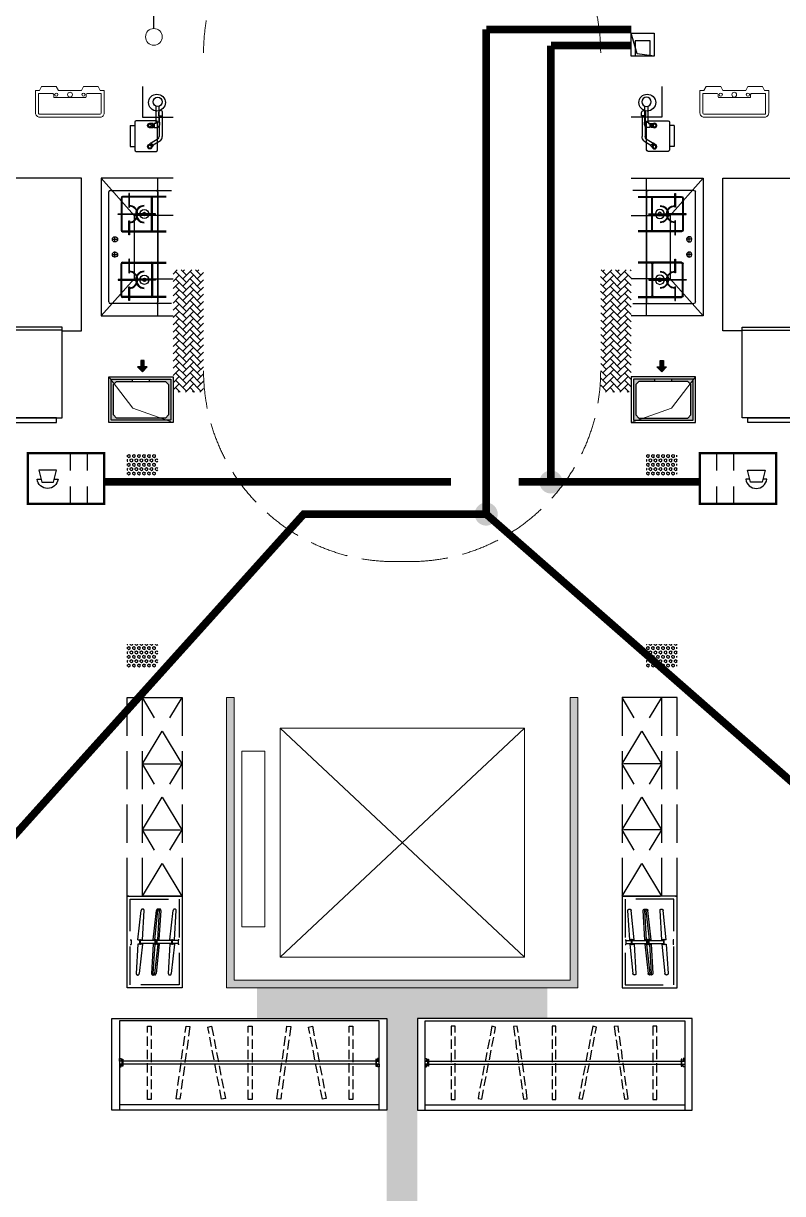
# Model space of a CAD drawing. Extents: x 2803505 to 5851001, y -1372902 to 24339.
# Drawn here: x 3291483 to 3296453, y -944370 to -936709 of the extents above; entities that cross this region are included whole.
import ezdxf
from ezdxf.enums import TextEntityAlignment as Align

# ---------------------------------------------------------------- set-up
doc = ezdxf.new("R2010")
doc.units = 0
doc.header["$LTSCALE"] = 1000
doc.header["$MEASUREMENT"] = 0
for name, pattern in [('3.5方案汇报，与郭总、侯月琴确定户型_t8$0$高层_t8$0$DASH', [0.35, 0.25, -0.1]), ('A户型$0$DASH', [0.35, 0.25, -0.1]), ('DASH', [0.35, 0.25, -0.1])]:
    doc.linetypes.add(name, pattern=pattern)
doc.layers.get('0').update_dxf_attribs({"linetype": 'CONTINUOUS'})
for name, color, linetype in [('!!电气', 1, 'CONTINUOUS'), ('3.5方案汇报，与郭总、侯月琴确定户型_t8$0$高层_t8$0$LS-家具-LB', 8, 'CONTINUOUS'), ('5fur', 175, 'CONTINUOUS'), ('AH-FURNITURE', 1, 'CONTINUOUS'), ('EQUIP-安防', 3, 'CONTINUOUS'), ('IP-bath&kitchen-JOHNSON', 4, 'CONTINUOUS'), ('LS-家具-LB', 8, 'CONTINUOUS'), ('LVTRY', 252, 'CONTINUOUS'), ('VPIPE-中水', 122, 'CONTINUOUS'), ('VPIPE-凝结', 150, 'CONTINUOUS'), ('WIRE-安防', 4, 'CONTINUOUS'), ('WIRE-综合布线', 5, 'DASH'), ('保温', 6, 'CONTINUOUS'), ('建筑-排气道', 252, 'CONTINUOUS')]:
    doc.layers.add(name, color=color, linetype=linetype)
for name, color, linetype, lineweight in [('3.5方案汇报，与郭总、侯月琴确定户型_t8$0$STAIR', 2, 'CONTINUOUS', 18), ('PUB_HATCH', 8, 'CONTINUOUS', 9), ('STAIR', 252, 'CONTINUOUS', 20), ('VPIPE-废水', 31, 'TG_F', 18), ('填充', 251, 'CONTINUOUS', 5), ('平面-空调预留孔', 252, 'CONTINUOUS', 15), ('立面-洞口示意', 252, 'CONTINUOUS', 13)]:
    doc.layers.add(name, color=color, linetype=linetype, lineweight=lineweight)
doc.styles.add('_TEL_DIM', font='SIMPLEX', dxfattribs={"width": 0.8, "height": 3.5, "bigfont": 'HZTXT'})
doc.styles.add('DIM_FONT', font='SIMPLEX', dxfattribs={"width": 0.7, "bigfont": 'GBCBIG'})
doc.styles.add('TG_LINETYPE', font='SIMPLEX', dxfattribs={"width": 0.8, "height": 3, "bigfont": 'HZTXT'})
doc.linetypes.add('TG_F', pattern='A,2,-0.3,["F",TG_LINETYPE,S=0.1,R=0,X=-0.23,Y=-0.15],0', length=2.3)
pattern_1 = [(90, (0, 0), (-16.49778, 1.010197673501861e-15), [9.525, -19.05]), (210, (0, 0), (8.248889999999996, -14.28749658604684), [9.525, -19.05]), (150, (5.83238038093927e-16, 9.525), (-8.248890000000003, -14.28749658604684), [9.525, -19.05])]
pattern_2 = [(45, (0, 0), (0, 47.41575231924514), [100.584, -33.528]), (135, (23.70786, 23.70786), (3.05311331771918e-15, 47.41575231924513), [100.584, -33.528])]

# ---------------------------------------------------------------- blocks, each defined once
blk = doc.blocks.new('rtyg7uyhg')
at = {"layer": 'LVTRY'}
for p, q in [((193590.3031336021, 45458.1133254503), (193590.3030643982, 45069.47696181395)), ((194234.6213208837, 45488.79502889935), (193620.9849572473, 45488.79513816872)), ((193896.3984467548, 45429.87059594441), (193857.5823896687, 45326.26016876537)), ((193925.7802168131, 45440.40881343969), (193940.0533153456, 45432.16822680717)), ((194265.3030643982, 45069.47684161765), (194265.3031336021, 45458.113205254)), ((193682.3485790417, 45406.97694542356), (193887.8216881326, 45406.97690883528)), ((193875.2965560293, 45316.03289288385), (193945.6178257855, 45401.45376218002)), ((194111.8940335871, 45406.97686893496), (194173.2576699507, 45406.97685800815)), ((193620.9848935069, 45130.84059271414), (193620.9849317512, 45345.61331998683)), ((193857.5823896687, 45326.26016876537), (193875.2965560293, 45316.03289288385)), ((194009.6212953876, 45345.61325078298), (194009.6212571432, 45130.84052351015)), ((194050.5303480524, 45130.84051622554), (194050.5303862967, 45345.61324349836)), ((194234.6212953876, 45345.61321071758), (194234.6212571432, 45130.84048344476)), ((193948.2576098526, 45069.47689807355), (193682.3485189436, 45069.47694542356)), ((194173.2576098526, 45069.47685800816), (194111.893973489, 45069.47686893508)), ((193620.9848771165, 45038.79513816872), (194234.621240753, 45038.79502889935))]:
    blk.add_line(p, q, dxfattribs=at)
for centre, radius in [((193866.4394935961, 45437.65873082454), 20.45454545454545), ((193989.1667663234, 45437.6587089707), 20.45454545454545), ((194070.9849481416, 45437.65869440146), 20.45454545454545), ((193815.3030944472, 45238.22692174855), 25.56818181818182), ((194137.4621853563, 45238.2268643822), 25.56818181818182)]:
    blk.add_circle(centre, radius, dxfattribs=at)
for centre, radius, start, end in [((193620.9849517839, 45458.11331998683), 30.68181818181818, 89.99998979807194, 179.9999897972382), ((193915.5529409315, 45422.69466753349), 20.45454545454545, 59.99998980057491, 159.4623117970261), ((193929.8260394641, 45414.45408090108), 20.45454545454545, 320.5376677968172, 59.99998980057491), ((194234.6213154203, 45458.11321071746), 30.68181818181818, 359.9999897972382, 89.99998979807194), ((193682.3485681149, 45345.61330905991), 61.36363636363636, 89.99998979807194, 179.9999897972382), ((193948.2576590239, 45345.6132617099), 61.36363636363636, 359.9999897972382, 89.99998979807194), ((194111.8940226603, 45345.61323257144), 61.36363636363636, 89.99998979807194, 179.9999897972382), ((194173.2576590239, 45345.6132216445), 61.36363636363636, 359.9999897972382, 89.99998979807194), ((193682.3485298705, 45130.84058178721), 61.36363636363636, 179.9999897972382, 269.9999897980719), ((193948.2576207797, 45130.8405344372), 61.36363636363636, 269.9999897980719, 359.9999897972382), ((194111.893984416, 45130.84050529861), 61.36363636363636, 179.9999897972382, 269.9999897980719), ((194173.2576207797, 45130.84049437181), 61.36363636363636, 269.9999897980719, 359.9999897972382), ((193620.9848825799, 45069.47695635049), 30.68181818181818, 179.9999897972382, 269.9999897980719), ((194234.6212462163, 45069.47684708112), 30.68181818181818, 269.9999897980719, 359.9999897972382)]:
    blk.add_arc(centre, radius, start, end, dxfattribs=at)
at = {"layer": 'LVTRY', "style": 'DIM_FONT', "width": 0.8, "flags": 9}
for tag in ['XSIZE', 'YSIZE']:
    blk.add_attdef(tag, (193927.8031388824, 45487.7665121054), '', height=0.5, rotation=89.99998979807198, dxfattribs=at)
blk = doc.blocks.new('A$C60D053AF')
at = {"layer": 'AH-FURNITURE', "color": 8}
for p, q in [((192.50000075961, -70.99998518347275), (327.5735938884318, -70.99998518347275)), ((232.5000007597264, -89.99999966996256), (128.2842720070621, -89.99999966996256)), ((232.5000007597264, -109.9999996698461), (128.2842720075278, -109.9999996699626)), ((192.50000075961, -90.99998518347275), (327.5735938884318, -90.99998518347275)), ((245.0000007597264, -129.4999851834727), (245.0000007597264, -122.4999996698461)), ((265.0000007597264, -129.4999851834727), (265.0000007597264, -122.4999996698461)), ((341.7157295121578, -96.85784955974668), (370.0190303710988, -143.1611504186876)), ((355.8578651358839, -82.71571393602062), (384.1611659948248, -129.0190147949615)), ((255.0000007597264, -280.9999851834727), (255.0000007597264, -250.9999851834727)), ((255.0000007597264, -280.9999851834727), (393.0000007597264, -280.9999851834727)), ((393.0000007597264, -280.9999851834727), (393.0000007597264, -250.9999851834727))]:
    blk.add_line(p, q, dxfattribs=at)
for points in [[(170.00000075961, -67.99998518347275, 1), (170.00000075961, -93.99998518358916), (192.50000075961, -93.99998518347275), (192.50000075961, -67.99998518347275)], [(234.0000007597264, -250.9999851834727), (414.0000007597264, -250.9999851834727, 0.4142135623730951), (424.0000007597264, -240.9999851834727), (424.0000007597264, -110.9999851834727, 0.4142135623730951), (414.0000007597264, -100.9999851834727), (234.0000007597264, -100.9999851834727, 0.4142135623730951), (224.0000007597264, -110.9999851834727), (224.0000007597264, -240.9999851834727, 0.4142135623730951)], [(268.0000007597264, -122.4999996698461), (268.0000007597264, -106.9999996698461, 0.4142135623724265), (248.0000007597264, -86.99999966984615), (232.5000007597264, -86.99999966984615), (232.50000075961, -112.9999996698461), (242.0000007597264, -112.9999996698461), (242.0000007597264, -122.4999996698461)], [(242.0000007597264, -151.9999851834727, 1), (268.0000007597264, -151.9999851834727), (268.0000007597264, -129.4999851834727), (242.0000007597264, -129.4999851834727)], [(383.8076126043452, -161.1923733388539, 1), (402.192388915224, -142.8075970279751), (386.2824863384012, -126.8976944513852), (367.8977100276388, -145.282470762264)]]:
    blk.add_lwpolyline(points, format="xyb", close=True, dxfattribs=at)
for centre, radius in [((100.0000007598428, -99.99999967066105), 30), ((255.0000007597264, -151.9999851834727), 15), ((255.0000007597264, -151.9999851834727), 10), ((393.0000007597264, -151.9999851834727), 15), ((393.0000007597264, -151.9999851834727), 10)]:
    blk.add_circle(centre, radius, dxfattribs=at)
for radius in [40, 20]:
    blk.add_arc((327.5735938884318, -110.9999851834727), radius, 45, 90, dxfattribs=at)
blk = doc.blocks.new('A-Kitchen-7')
at = {"layer": 'LVTRY'}
for p, q in [((-518.6581278588565, 779.725278688129), (-7.244008776673581, 834.3051076843403)), ((-515, 756.005706589378), (-518.6581278588565, 779.725278688129)), ((-3.585880917788018, 810.5855355854728), (-515, 756.005706589378)), ((-29.12075551543967, 766.9560861630598), (-112.0975807690556, 756.005706589378)), ((-29.12075551546877, 766.9560861630598), (-35.20590834700852, 806.4126680237241)), ((-7.244008776673581, 834.3051076843403), (-3.585880917788018, 810.5855355854728)), ((515, 780), (-5.820766091346741e-11, 780)), ((0, 756.005706589378), (-5.820766091346741e-11, 780)), ((515, 756.005706589378), (515, 780)), ((515, 756.005706589378), (-515, 756.005706589378)), ((-515, 756.005706589378), (-515, 40)), ((-485.6368437646597, 760.5342107040924), (-484.9384396369278, 756.005706589378)), ((515, 40), (515, 756.005706589378)), ((-515, 40), (515, 40))]:
    blk.add_line(p, q, dxfattribs=at)
blk.add_lwpolyline([(-468.9430810984049, 40), (-468.9430810984049, 0), (468.9430810984049, 0), (468.9430810984632, 40)], close=True, dxfattribs=at)
blk = doc.blocks.new('FRSDFDGDGDRGDR')
at = {"layer": '平面-空调预留孔', "color": 252}
for p, q in [((699612.3179923807, 775043.9561356568), (699612.3179923807, 775441.1561356868)), ((699618.9179923869, 775447.756135683), (699746.3179923192, 775447.756135683)), ((699746.3179923192, 775447.756135683), (699746.3179923192, 775355.3561357355)), ((699719.9179922946, 775342.156135743), (699719.9179922946, 775142.9561356006)), ((699726.5179923008, 775348.7561357393), (699739.7179923131, 775348.7561357393)), ((699726.5179923008, 775136.3561356043), (699739.7179923131, 775136.3561356043)), ((699746.3179923192, 775129.7561356081), (699746.3179923192, 775037.3561356605)), ((699746.3179923192, 775037.3561356605), (699618.9179923869, 775037.3561356605))]:
    blk.add_line(p, q, dxfattribs=at)
blk.add_lwpolyline([(699766.1179923377, 775166.7161355871), (699792.5179923623, 775153.5161355946), (699792.5179923623, 775057.1561356493), (699766.1179923377, 775043.9561356568), (699766.1179923377, 775017.5561356718), (699618.9179923869, 775017.5561356718, -0.4142135623730951), (699592.5179923623, 775043.9561356568), (699592.5179923623, 775441.1561356868, -0.4142135623730951), (699618.9179923869, 775467.5561356718), (699766.1179923377, 775467.5561356718), (699766.1179923377, 775441.1561356868), (699792.5179923623, 775427.9561356943), (699792.5179923623, 775331.596135749), (699766.1179923377, 775318.3961357565)], format="xyb", close=True, dxfattribs=at)
for centre, radius in [((699739.7179923131, 775331.596135749), 10.55999999400228), ((699739.7179923131, 775243.1561357992), 15.83999999100342), ((699739.7179923131, 775153.5161355946), 10.55999999400228)]:
    blk.add_circle(centre, radius, dxfattribs=at)
for centre, radius, start, end in [((699618.917992382, 775441.1561356819), 6.600000001199078, 89.99999995997936, 179.9999999533093), ((699726.5179922959, 775342.1561357381), 6.600000001199078, 89.99999995997936, 179.9999999533093), ((699739.717992318, 775355.3561357405), 6.600000001206354, 269.9999999599793, 359.9999999533093), ((699726.5179922959, 775142.9561356056), 6.600000001199078, 180.0000000400206, 270.0000000533608), ((699739.717992318, 775129.7561356032), 6.600000001206354, 4.002063966804346e-08, 90.00000005336085), ((699618.917992382, 775043.9561356618), 6.600000001199078, 180.0000000400206, 270.0000000533608)]:
    blk.add_arc(centre, radius, start, end, dxfattribs=at)
blk = doc.blocks.new('*U153')
h = blk.add_hatch(color=5)
h.set_gradient(color1=(0, 0, 255), rotation=180, tint=1)
h.paths.add_polyline_path([(3.524958103184869e-15, -2.819966482547906e-15), (-6.350000000000009, -6.349999999999992), (-6.350000000000001, -2.159000000000014), (-15, -2.158999999999999), (-14.99999999999999, 2.159000000000044), (-6.349999999999993, 2.159000000000029), (-6.349999999999985, 6.350000000000009)])
at = {"color": 0, "linetype": 'Continuous'}
blk.add_lwpolyline([(3.524958103184869e-15, -2.819966482547906e-15), (-6.350000000000009, -6.349999999999992), (-6.350000000000001, -2.159000000000014), (-15, -2.158999999999999), (-14.99999999999999, 2.159000000000044), (-6.349999999999993, 2.159000000000029), (-6.349999999999985, 6.350000000000009)], close=True, dxfattribs=at)
blk = doc.blocks.new('GDGDRGDRGRD')
at = {"layer": 'PUB_HATCH'}
blk.add_hatch(color=252, dxfattribs=at).paths.add_polyline_path([(430319.8194221912, 370173.5999658863), (430319.8194221912, 370443.5999658863), (430179.8194221912, 370443.5999658863), (430179.8194221912, 370428.5999658863), (430284.8194221912, 370428.5999658863), (430304.8194221912, 370408.5999658863), (430304.8194221912, 370208.5999658863), (430284.8194221912, 370188.5999658863), (429964.8194221912, 370188.5999658863), (429944.8194221912, 370208.5999658863), (429944.8194221912, 370408.5999658863), (429964.8194221912, 370428.5999658863), (430069.8194221912, 370428.5999658863), (430069.8194221912, 370443.5999658863), (429929.8194221912, 370443.5999658863), (429929.8194221912, 370173.5999658863)])
at = {"layer": 'LVTRY', "color": 251}
for p, q in [((430080.5498987493, 371515.3769317719), (429864.6097976839, 371758.3326651105)), ((430334.8192843065, 371758.3326651105), (429864.6097976839, 371758.3326651105)), ((429864.6097976839, 371758.3326651105), (429864.6097976839, 370858.3326651105)), ((430234.8192843063, 370858.3326651105), (430234.8192843063, 371758.3326651105)), ((430334.8192843065, 371515.3769317719), (430080.5498987493, 371515.3769317719)), ((430080.5498987493, 371515.3769317719), (430080.5498987493, 371100.2783888946)), ((429864.6097976839, 370858.3326651105), (430080.5498987493, 371100.2783888946)), ((430080.5498987493, 371100.2783888946), (430334.8192843065, 371100.2783888946)), ((429864.6097976839, 370858.3326651105), (430334.8192843065, 370858.3326651105))]:
    blk.add_line(p, q, dxfattribs=at)
at = {"layer": 'LVTRY'}
for p, q in [((429914.8192843065, 370948.3326651105), (429914.8192843065, 371668.3326651105)), ((429924.8192843065, 371678.3326651105), (430324.8192843065, 371678.3326651106)), ((429994.8192843065, 371628.3326651106), (429994.8192843065, 371418.3326651106)), ((429999.8192843065, 371628.3326651106), (429999.8192843065, 371418.3326651106)), ((430289.8192843065, 371638.3326651107), (430004.8192843065, 371638.3326651106)), ((430289.8192843065, 371633.3326651107), (430004.8192843065, 371633.3326651106)), ((430045.069284306, 371658.3326651107), (430045.069284306, 371568.3326651106)), ((430049.569284306, 371658.3326651107), (430045.069284306, 371658.3326651107)), ((430049.569284306, 371568.3326651106), (430049.569284306, 371658.3326651107)), ((430194.8192843063, 371418.3326651106), (430194.8192843063, 371628.3326651107)), ((430199.8192843063, 371418.3326651106), (430199.8192843063, 371628.3326651107)), ((430234.8192843063, 371668.3326651106), (430234.819284306, 370948.3326651105)), ((430045.069284306, 371568.3326651106), (430049.569284306, 371568.3326651106)), ((429974.8192843067, 371525.5826651108), (430102.3192843067, 371525.5826651108)), ((429974.8192843067, 371521.0826651108), (429974.8192843067, 371525.5826651108)), ((430102.3192843067, 371521.0826651108), (429974.8192843067, 371521.0826651108)), ((430045.069284306, 371388.3326651105), (430045.069284306, 371478.3326651106)), ((430045.069284306, 371478.3326651106), (430049.569284306, 371478.3326651106)), ((430049.569284306, 371478.3326651106), (430049.569284306, 371388.3326651105)), ((430219.819284306, 371525.5826651108), (430092.319284306, 371525.5826651108)), ((430092.319284306, 371525.5826651108), (430092.319284306, 371521.0826651108)), ((430092.319284306, 371521.0826651108), (430219.819284306, 371521.0826651108)), ((430102.3192843067, 371525.5826651108), (430102.3192843067, 371521.0826651108)), ((430219.819284306, 371521.0826651108), (430219.819284306, 371525.5826651108)), ((430234.8192843063, 371100.2783888946), (430234.8192843063, 371515.3769317719)), ((429954.8192843065, 371338.9358614974), (429954.8192843065, 371377.7294687249)), ((430004.8192843065, 371413.3326651106), (430289.8192843065, 371413.3326651106)), ((430004.8192843065, 371408.3326651106), (430289.8192843065, 371408.3326651106)), ((430049.569284306, 371388.3326651105), (430045.069284306, 371388.3326651105)), ((429935.4224806934, 371358.3326651105), (429974.2160879209, 371358.3326651105)), ((429935.4224806934, 371258.3326651105), (429974.2160879209, 371258.3326651105)), ((429954.8192843065, 371238.9358614974), (429954.8192843065, 371277.7294687249)), ((430045.069284306, 371228.3326651105), (430045.069284306, 371138.3326651105)), ((430049.569284306, 371228.3326651105), (430045.069284306, 371228.3326651105)), ((430049.569284306, 371138.3326651105), (430049.569284306, 371228.3326651105)), ((429994.8192843065, 370988.3326651105), (429994.8192843065, 371198.3326651105)), ((429999.8192843065, 370988.3326651105), (429999.8192843065, 371198.3326651105)), ((430004.8192843065, 371208.3326651105), (430289.8192843065, 371208.3326651105)), ((430004.8192843065, 371203.3326651105), (430289.8192843065, 371203.3326651105)), ((430194.8192843063, 371198.3326651105), (430194.8192843063, 370988.3326651104)), ((430199.8192843063, 371198.3326651105), (430199.8192843063, 370988.3326651104)), ((430102.3192843067, 371095.5826651102), (429974.8192843067, 371095.5826651102)), ((429974.8192843067, 371095.5826651102), (429974.8192843067, 371091.0826651102)), ((429974.8192843067, 371091.0826651102), (430102.3192843067, 371091.0826651102)), ((430045.069284306, 371138.3326651105), (430049.569284306, 371138.3326651105)), ((430092.319284306, 371091.0826651102), (430092.319284306, 371095.5826651102)), ((430092.319284306, 371095.5826651102), (430219.819284306, 371095.5826651102)), ((430219.819284306, 371091.0826651102), (430092.319284306, 371091.0826651102)), ((430102.3192843067, 371091.0826651102), (430102.3192843067, 371095.5826651102)), ((430219.819284306, 371095.5826651102), (430219.819284306, 371091.0826651102)), ((430045.069284306, 370958.3326651105), (430045.069284306, 371048.3326651105)), ((430045.069284306, 371048.3326651105), (430049.569284306, 371048.3326651105)), ((430049.569284306, 371048.3326651105), (430049.569284306, 370958.3326651105)), ((430324.8192843063, 370938.3326651105), (429924.8192843065, 370938.3326651105)), ((430289.8192843065, 370983.3326651104), (430004.8192843065, 370983.3326651105)), ((430289.8192843065, 370978.3326651104), (430004.8192843065, 370978.3326651105)), ((430049.569284306, 370958.3326651105), (430045.069284306, 370958.3326651105))]:
    blk.add_line(p, q, dxfattribs=at)
at = {"layer": 'LVTRY', "color": 252}
for p, q in [((430069.8194221912, 370428.5999658863), (430069.8194221912, 370443.5999658863)), ((430179.8194221912, 370428.5999658863), (430179.8194221912, 370443.5999658863))]:
    blk.add_line(p, q, dxfattribs=at)
at = {"layer": 'LVTRY'}
blk.add_lwpolyline([(429608.8200653884, 370758.3318186465), (429734.819284306, 370758.3318186465), (429734.8192843065, 371758.3324083135), (427634.8193110233, 371758.3326651104)], dxfattribs=at)
at = {"layer": 'LVTRY', "color": 252}
for points in [[(430334.8194221912, 370158.5999658863), (429914.8194221912, 370158.5999658863), (429914.8194221912, 370458.5999658863), (430334.8194221912, 370458.5999658863)], [(430319.8194221912, 370173.5999658863), (429929.8194221912, 370173.5999658863), (429929.8194221912, 370443.5999658863), (430319.8194221912, 370443.5999658863)], [(429964.8194221912, 370428.5999658863), (430284.8194221912, 370428.5999658863), (430304.8194221912, 370408.5999658863), (430304.8194221912, 370208.5999658863), (430284.8194221912, 370188.5999658863), (429964.8194221912, 370188.5999658863), (429944.8194221912, 370208.5999658863), (429944.8194221912, 370408.5999658863), (429964.8194221912, 370428.5999658863)]]:
    blk.add_lwpolyline(points, close=True, dxfattribs=at)
at = {"layer": 'LVTRY'}
for centre, radius in [((430147.3192843065, 371523.3326651106), 29.7), ((430147.3192843065, 371523.3326651106), 11.7), ((429954.8192843065, 371358.3326651105), 16.99680361435897), ((429954.8192843065, 371258.3326651105), 16.99680361435897), ((430147.3192843065, 371093.3326651105), 29.7), ((430147.3192843065, 371093.3326651105), 11.7)]:
    blk.add_circle(centre, radius, dxfattribs=at)
for centre, radius, start, end in [((429924.8192843065, 371668.3326651105), 10, 90, 180), ((430004.8192843065, 371628.3326651106), 10, 90, 180), ((430004.8192843065, 371628.3326651106), 5, 90, 180), ((430189.8192843063, 371628.3326651107), 10, 0, 90), ((430189.8192843063, 371628.3326651107), 5, 0, 90), ((430224.8192843063, 371668.3326651106), 10, 0, 90), ((430047.3192843063, 371523.3326651106), 56.7, 2.274239184178576, 87.72576081585424), ((430047.3192843063, 371523.3326651106), 52.2, 2.470411041650347, 87.52958895835897), ((430147.3192843065, 371523.3326651106), 56.7, 92.27423918414576, 177.7257608158206), ((430147.3192843065, 371523.3326651106), 52.2, 92.47041104164106, 177.5295889583496), ((430047.3192843063, 371523.3326651106), 56.7, 272.2742391841458, 357.7257608158206), ((430047.3192843063, 371523.3326651106), 52.2, 272.4704110416411, 357.5295889583505), ((430147.3192843065, 371523.3326651106), 56.7, 182.2742391841786, 267.7257608158542), ((430147.3192843065, 371523.3326651106), 52.2, 182.4704110416495, 267.5295889583589), ((430004.8192843065, 371418.3326651106), 10, 180, 270), ((430004.8192843065, 371418.3326651106), 5, 180, 270), ((430189.8192843063, 371418.3326651106), 5, 270, 0), ((430189.8192843063, 371418.3326651106), 10, 270, 0), ((430004.8192843065, 371198.3326651105), 10, 90, 180), ((430004.8192843065, 371198.3326651105), 5, 90, 180), ((430047.3192843063, 371093.3326651105), 56.7, 2.274239184178576, 87.72576081585424), ((430147.3192843065, 371093.3326651105), 56.7, 92.27423918414576, 177.7257608158206), ((430189.8192843063, 371198.3326651105), 10, 0, 90), ((430189.8192843063, 371198.3326651105), 5, 0, 90), ((430047.3192843063, 371093.3326651105), 52.2, 2.470411041650347, 87.52958895835897), ((430047.3192843063, 371093.3326651105), 56.7, 272.2742391841458, 357.7257608158206), ((430047.3192843063, 371093.3326651105), 52.2, 272.4704110416411, 357.5295889583505), ((430147.3192843065, 371093.3326651105), 56.7, 182.2742391841786, 267.7257608158542), ((430147.3192843065, 371093.3326651105), 52.2, 92.47041104164106, 177.5295889583496), ((430147.3192843065, 371093.3326651105), 52.2, 182.4704110416495, 267.5295889583589), ((429924.8192843065, 370948.3326651105), 10, 180, 270), ((430004.8192843065, 370988.3326651105), 10, 180, 270), ((430004.8192843065, 370988.3326651105), 5, 180, 270), ((430189.8192843063, 370988.3326651104), 5, 270, 0), ((430189.8192843063, 370988.3326651104), 10, 270, 0), ((430224.819284306, 370948.3326651105), 10, 270, 0)]:
    blk.add_arc(centre, radius, start, end, dxfattribs=at)
at = {"layer": '立面-洞口示意', "color": 252}
blk.add_lwpolyline([(430334.8194221912, 370158.5999658863), (430071.267485077, 370252.5493491433), (429914.8194221912, 370458.5999658863)], dxfattribs=at)
at = {"xscale": -1, "rotation": 270}
blk.add_blockref('FRSDFDGDGDRGDR', (-345582.7355588751, -327434.1861710575), dxfattribs=at)
at = {"xscale": -1}
blk.add_blockref('rtyg7uyhg', (622599.6224451121, 326769.5373516738), dxfattribs=at)
at = {"rotation": 270}
blk.add_blockref('A$C60D053AF', (430334.8190180612, 372358.3312170932), dxfattribs=at)
at = {"layer": 'LVTRY', "color": 1, "extrusion": (0, 0, -1), "xscale": -0.7999999999883585, "yscale": 0.7999999999883585, "zscale": -0.7999999999883585}
blk.add_blockref('A-Kitchen-7', (-429196.8200653944, 370158.6015610829), dxfattribs=at)
at = {"layer": '建筑-排气道', "xscale": -5, "yscale": 5, "zscale": 5, "rotation": 90}
blk.add_blockref('*U153', (430134.7224746661, 370490.9122366606), dxfattribs=at)
blk = doc.blocks.new('GDFGDGRD')
at = {"layer": '保温', "linetype": 'ByBlock', "ltscale": 10}
h = blk.add_hatch(dxfattribs=at)
h.set_pattern_fill('AR-HBONE', color=251, scale=55)
h.set_pattern_definition(pattern_2)
h.paths.add_polyline_path([(431616.5779368667, 372623.9109038315), (431816.5779205575, 372623.9109038315), (431816.6776084994, 373423.7241241197), (431616.6776248086, 373423.7243207647)])
h = blk.add_hatch(dxfattribs=at)
h.set_pattern_fill('AR-HBONE', color=251, scale=55)
h.set_pattern_definition(pattern_2)
h.paths.add_polyline_path([(434616.5794823848, 372623.9109038315), (434416.579498694, 372623.9109038315), (434416.4798107521, 373423.7241241197), (434616.4797944429, 373423.7243207647)])
at = {"layer": '保温', "linetype": 'Continuous', "ltscale": 10}
h = blk.add_hatch(dxfattribs=at)
h.set_pattern_fill('HEX', color=251, scale=10, angle=90, style=0)
h.set_pattern_definition(pattern_1)
h.paths.add_polyline_path([(431316.5779580405, 372073.7248388497), (431516.5779417312, 372073.7248388497), (431516.6768560584, 372223.7247332454), (431316.6768723676, 372223.7249298903)])
h = blk.add_hatch(dxfattribs=at)
h.set_pattern_fill('HEX', color=251, scale=10, angle=90, style=0)
h.set_pattern_definition(pattern_1)
h.paths.add_polyline_path([(434916.579461211, 372073.7248388497), (434716.5794775203, 372073.7248388497), (434716.4805631932, 372223.7247332454), (434916.4805468839, 372223.7249298903)])
h = blk.add_hatch(dxfattribs=at)
h.set_pattern_fill('HEX', color=251, scale=10, angle=90, style=0)
h.set_pattern_definition(pattern_1)
h.paths.add_polyline_path([(431316.5779582471, 370823.724846115), (431516.5779419378, 370823.724846115), (431516.676856265, 370973.7247405107), (431316.6768725742, 370973.7249371556)])
h = blk.add_hatch(dxfattribs=at)
h.set_pattern_fill('HEX', color=251, scale=10, angle=90, style=0)
h.set_pattern_definition(pattern_1)
h.paths.add_polyline_path([(434916.5794610044, 370823.724846115), (434716.5794773137, 370823.724846115), (434716.4805629865, 370973.7247405107), (434916.4805466773, 370973.7249371556)])
h = blk.add_hatch(dxfattribs=at)
h.set_pattern_fill('HEX', color=251, scale=10, angle=90, style=0)
h.set_pattern_definition([(90, (-70765.89117912838, -151624.7360933621), (-16.49778, 1.010197673501861e-15), [9.525, -19.05]), (210, (-70765.89117912838, -151624.7360933621), (8.248889999999996, -14.28749658604684), [9.525, -19.05]), (150, (-70765.89117912838, -151615.2110933621), (-8.248890000000003, -14.28749658604684), [9.525, -19.05])])
h.paths.add_polyline_path([(434066.5790224251, 368523.7248330163), (434066.5789810187, 368723.7248300065), (432166.5783829462, 368723.7248300508), (432166.5784243525, 368523.7248330605)])
h = blk.add_hatch(dxfattribs=at)
h.set_pattern_fill('HEX', color=251, scale=10, angle=90, style=0)
h.set_pattern_definition([(90, (-70765.89117912838, -152124.7360933621), (-16.49778, 1.010197673501861e-15), [9.525, -19.05]), (210, (-70765.89117912838, -152124.7360933621), (8.248889999999996, -14.28749658604684), [9.525, -19.05]), (150, (-70765.89117912838, -152115.2110933621), (-8.248890000000003, -14.28749658604684), [9.525, -19.05])])
h.paths.add_polyline_path([(433016.677671614, 363923.7248245182), (433216.6776553047, 363923.7248245182), (433216.6776158109, 368523.7247332072), (433016.6776321201, 368523.7249298521)])
blk = doc.blocks.new('FGDGDGRDGRRD')
at = {"color": 252}
for p, q in [((430034.8182580339, 366458.3340873321), (430034.8182580339, 367058.3340873321)), ((430034.8182580339, 367058.3340873321), (430394.6214396512, 367058.3340873321)), ((430034.8222818497, 366458.3340826407), (430034.8222818497, 367058.3340826407)), ((430034.8222818497, 367058.3340826407), (430394.625463467, 367058.3340826407)), ((430394.6214396512, 367058.3340873321), (430394.6214396512, 366458.3340873321)), ((430394.6214396512, 367058.3340873321), (430394.6214396512, 367058.3340873321)), ((430394.625463467, 367058.3340826407), (430394.625463467, 366458.3340826407)), ((430394.625463467, 367058.3340826407), (430394.625463467, 367058.3340826407)), ((430394.6214396512, 366458.3340873321), (430034.8182580339, 366458.3340873321)), ((430394.625463467, 366458.3340826407), (430034.8222818497, 366458.3340826407))]:
    blk.add_line(p, q, dxfattribs=at)
at = {"layer": '5fur', "color": 252, "linetype": 'A户型$0$DASH'}
for p, q in [((430034.8182580339, 368358.33408749), (430394.6214396512, 368358.33408749)), ((430034.8182580339, 367058.3340873321), (430034.8182580339, 368358.33408749)), ((430034.8222818497, 368358.3340827986), (430394.625463467, 368358.3340827986)), ((430034.8222818497, 367058.3340826407), (430034.8222818497, 368358.3340827986)), ((430394.6211365134, 367924.9987946341), (430134.8179544431, 368358.3318258652)), ((430134.8182580339, 367924.9987944512), (430394.6214396512, 368358.3318260481)), ((430134.8182580339, 368358.3311020905), (430394.6211374192, 368358.3311020905)), ((430134.8182580339, 367058.3340873321), (430134.8182580339, 368358.3311020905)), ((430394.6251603292, 367924.9987899427), (430134.8219782589, 368358.3318211738)), ((430134.8222818497, 367924.9987897598), (430394.625463467, 368358.3318213567)), ((430134.8222818497, 368358.3310973991), (430394.625161235, 368358.3310973991)), ((430134.8222818497, 367058.3340826407), (430134.8222818497, 368358.3310973991)), ((430394.6211374192, 368358.3311020905), (430394.6211374192, 367058.3340873321)), ((430394.6214396512, 368358.33408749), (430394.6214396512, 367058.3340873321)), ((430394.625161235, 368358.3310973991), (430394.625161235, 367058.3340826407)), ((430394.625463467, 368358.3340827986), (430394.625463467, 367058.3340826407)), ((430134.8182580339, 367924.9987944512), (430394.6211365134, 367924.9987948171)), ((430394.6214396512, 367491.6664412445), (430134.8182580339, 367924.9987944512)), ((430134.8182580339, 367491.6664410093), (430394.6211365134, 367924.9987946341)), ((430134.8222818497, 367924.9987897598), (430394.6251603292, 367924.9987901257)), ((430394.625463467, 367491.6664365531), (430134.8222818497, 367924.9987897598)), ((430134.8222818497, 367491.6664363178), (430394.6251603292, 367924.9987899427)), ((430134.8182580339, 367491.6664408263), (430394.6211369663, 367491.6664411922)), ((430134.8182580339, 367058.3340873321), (430394.6214396512, 367491.6664412445)), ((430394.6211374192, 367058.3340875151), (430134.8182580339, 367491.6664410093)), ((430134.8222818497, 367491.6664361349), (430394.6251607821, 367491.6664365008)), ((430134.8222818497, 367058.3340826407), (430394.625463467, 367491.6664365531)), ((430394.625161235, 367058.3340828237), (430134.8222818497, 367491.6664363178)), ((430394.6214396512, 367058.3340873321), (430034.8182580339, 367058.3340873321)), ((430034.8182580339, 366458.3340873321), (430034.8182580339, 367058.3340873321)), ((430034.8182580339, 367058.3340873321), (430394.6214396512, 367058.3340873321)), ((430394.625463467, 367058.3340826407), (430034.8222818497, 367058.3340826407)), ((430034.8222818497, 366458.3340826407), (430034.8222818497, 367058.3340826407)), ((430034.8222818497, 367058.3340826407), (430394.625463467, 367058.3340826407)), ((430054.8182580339, 366478.3340873321), (430054.8182580339, 367038.3340873321)), ((430054.8182580339, 367038.3340873321), (430374.6214396512, 367038.3340873321)), ((430054.8222818497, 366478.3340826407), (430054.8222818497, 367038.3340826407)), ((430054.8222818497, 367038.3340826407), (430374.625463467, 367038.3340826407)), ((430394.6211374192, 367058.3340873321), (430134.8182580339, 367058.3340873321)), ((430394.625161235, 367058.3340826407), (430134.8222818497, 367058.3340826407)), ((430374.6214396512, 367038.3340873321), (430374.6214396512, 366478.3340873321)), ((430374.625463467, 367038.3340826407), (430374.625463467, 366478.3340826407)), ((430394.6214396512, 367058.3340873321), (430394.6214396512, 366458.3340873321)), ((430394.625463467, 367058.3340826407), (430394.625463467, 366458.3340826407)), ((430105.1307959596, 366772.6260690267), (430126.4147798403, 366965.3178476462)), ((430105.1348197754, 366772.6260643353), (430126.4188036561, 366965.3178429548)), ((430135.1307959596, 366772.6260690267), (430146.3510847245, 366963.7925817544)), ((430135.1348197754, 366772.6260643353), (430146.3551085403, 366963.792577063)), ((430205.1307959596, 366772.6260690267), (430226.4147798403, 366965.3178476462)), ((430205.1348197754, 366772.6260643353), (430226.4188036561, 366965.3178429548)), ((430214.9332225744, 366772.6260690267), (430236.2172064551, 366965.3178476462)), ((430214.9372463902, 366772.6260643353), (430236.2212302709, 366965.3178429548)), ((430235.1307959596, 366772.6260690267), (430246.3510847245, 366963.7925817544)), ((430235.1348197754, 366772.6260643353), (430246.3551085403, 366963.792577063)), ((430244.9332225744, 366772.6260690267), (430256.1535113393, 366963.7925817544)), ((430244.9372463902, 366772.6260643353), (430256.1575351551, 366963.792577063)), ((430314.9332225744, 366772.6260690267), (430336.2172064551, 366965.3178476462)), ((430314.9372463902, 366772.6260643353), (430336.2212302709, 366965.3178429548)), ((430344.9332225744, 366772.6260690267), (430356.1535113393, 366963.7925817544)), ((430344.9372463902, 366772.6260643353), (430356.1575351551, 366963.792577063)), ((430054.8182580339, 366773.5840873321), (430059.8182580339, 366773.5840873321)), ((430054.8182580339, 366743.0840873321), (430059.8182580339, 366743.0840873321)), ((430054.8222818497, 366773.5840826407), (430059.8222818497, 366773.5840826407)), ((430054.8222818497, 366743.0840826407), (430059.8222818497, 366743.0840826407)), ((430059.8182580339, 366773.5840873321), (430059.8182580339, 366743.0840873321)), ((430369.6214396512, 366768.5840873321), (430059.8182580339, 366768.5840873321)), ((430369.6214396512, 366748.0840873321), (430059.8182580339, 366748.0840873321)), ((430059.8222818497, 366773.5840826407), (430059.8222818497, 366743.0840826407)), ((430369.625463467, 366768.5840826407), (430059.8222818497, 366768.5840826407)), ((430369.625463467, 366748.0840826407), (430059.8222818497, 366748.0840826407)), ((430105.1307959596, 366744.0421056375), (430093.9105071946, 366552.8755929099)), ((430105.1348197754, 366744.0421009461), (430093.9145310104, 366552.8755882184)), ((430105.1307959596, 366772.6260690267), (430118.1307959596, 366772.6260690267)), ((430118.1307959596, 366744.0421056375), (430105.1307959596, 366744.0421056375)), ((430105.1348197754, 366772.6260643353), (430118.1348197754, 366772.6260643353)), ((430118.1348197754, 366744.0421009461), (430105.1348197754, 366744.0421009461)), ((430135.1307959596, 366744.0421056375), (430113.8468120789, 366551.350327018)), ((430135.1348197754, 366744.0421009461), (430113.8508358947, 366551.3503223266)), ((430118.1307959596, 366775.6260690267), (430122.1307959596, 366775.6260690267)), ((430118.1307959596, 366741.0421056375), (430118.1307959596, 366775.6260690267)), ((430122.1307959596, 366741.0421056375), (430118.1307959596, 366741.0421056375)), ((430118.1348197754, 366775.6260643353), (430122.1348197754, 366775.6260643353)), ((430118.1348197754, 366741.0421009461), (430118.1348197754, 366775.6260643353)), ((430122.1348197754, 366741.0421009461), (430118.1348197754, 366741.0421009461)), ((430122.1307959596, 366741.0421056375), (430122.1307959596, 366775.6260690267)), ((430122.1307959596, 366772.6260690267), (430135.1307959596, 366772.6260690267)), ((430135.1307959596, 366744.0421056375), (430122.1307959596, 366744.0421056375)), ((430122.1348197754, 366741.0421009461), (430122.1348197754, 366775.6260643353)), ((430122.1348197754, 366772.6260643353), (430135.1348197754, 366772.6260643353)), ((430135.1348197754, 366744.0421009461), (430122.1348197754, 366744.0421009461)), ((430205.1307959596, 366744.0421056375), (430193.9105071946, 366552.8755929099)), ((430205.1348197754, 366744.0421009461), (430193.9145310104, 366552.8755882184)), ((430214.9332225744, 366744.0421056375), (430203.7129338094, 366552.8755929099)), ((430214.9372463902, 366744.0421009461), (430203.7169576252, 366552.8755882184)), ((430205.1307959596, 366772.6260690267), (430218.1307959596, 366772.6260690267)), ((430218.1307959596, 366744.0421056375), (430205.1307959596, 366744.0421056375)), ((430205.1348197754, 366772.6260643353), (430218.1348197754, 366772.6260643353)), ((430218.1348197754, 366744.0421009461), (430205.1348197754, 366744.0421009461)), ((430235.1307959596, 366744.0421056375), (430213.8468120789, 366551.350327018)), ((430235.1348197754, 366744.0421009461), (430213.8508358947, 366551.3503223266)), ((430214.9332225744, 366772.6260690267), (430227.9332225744, 366772.6260690267)), ((430227.9332225744, 366744.0421056375), (430214.9332225744, 366744.0421056375)), ((430214.9372463902, 366772.6260643353), (430227.9372463902, 366772.6260643353)), ((430227.9372463902, 366744.0421009461), (430214.9372463902, 366744.0421009461)), ((430218.1307959596, 366775.6260690267), (430222.1307959596, 366775.6260690267)), ((430218.1307959596, 366741.0421056375), (430218.1307959596, 366775.6260690267)), ((430222.1307959596, 366741.0421056375), (430218.1307959596, 366741.0421056375)), ((430218.1348197754, 366775.6260643353), (430222.1348197754, 366775.6260643353)), ((430218.1348197754, 366741.0421009461), (430218.1348197754, 366775.6260643353)), ((430222.1348197754, 366741.0421009461), (430218.1348197754, 366741.0421009461)), ((430222.1307959596, 366741.0421056375), (430222.1307959596, 366775.6260690267)), ((430222.1307959596, 366772.6260690267), (430235.1307959596, 366772.6260690267)), ((430235.1307959596, 366744.0421056375), (430222.1307959596, 366744.0421056375)), ((430222.1348197754, 366741.0421009461), (430222.1348197754, 366775.6260643353)), ((430222.1348197754, 366772.6260643353), (430235.1348197754, 366772.6260643353)), ((430235.1348197754, 366744.0421009461), (430222.1348197754, 366744.0421009461)), ((430244.9332225744, 366744.0421056375), (430223.6492386937, 366551.350327018)), ((430244.9372463902, 366744.0421009461), (430223.6532625095, 366551.3503223266)), ((430227.9332225744, 366775.6260690267), (430231.9332225744, 366775.6260690267)), ((430227.9332225744, 366741.0421056375), (430227.9332225744, 366775.6260690267)), ((430231.9332225744, 366741.0421056375), (430227.9332225744, 366741.0421056375)), ((430227.9372463902, 366775.6260643353), (430231.9372463902, 366775.6260643353)), ((430227.9372463902, 366741.0421009461), (430227.9372463902, 366775.6260643353)), ((430231.9372463902, 366741.0421009461), (430227.9372463902, 366741.0421009461)), ((430231.9332225744, 366741.0421056375), (430231.9332225744, 366775.6260690267)), ((430231.9332225744, 366772.6260690267), (430244.9332225744, 366772.6260690267)), ((430244.9332225744, 366744.0421056375), (430231.9332225744, 366744.0421056375)), ((430231.9372463902, 366741.0421009461), (430231.9372463902, 366775.6260643353)), ((430231.9372463902, 366772.6260643353), (430244.9372463902, 366772.6260643353)), ((430244.9372463902, 366744.0421009461), (430231.9372463902, 366744.0421009461)), ((430314.9332225744, 366744.0421056375), (430303.7129338094, 366552.8755929099)), ((430314.9372463902, 366744.0421009461), (430303.7169576252, 366552.8755882184)), ((430314.9332225744, 366772.6260690267), (430327.9332225744, 366772.6260690267)), ((430327.9332225744, 366744.0421056375), (430314.9332225744, 366744.0421056375)), ((430314.9372463902, 366772.6260643353), (430327.9372463902, 366772.6260643353)), ((430327.9372463902, 366744.0421009461), (430314.9372463902, 366744.0421009461)), ((430344.9332225744, 366744.0421056375), (430323.6492386937, 366551.350327018)), ((430344.9372463902, 366744.0421009461), (430323.6532625095, 366551.3503223266)), ((430327.9332225744, 366775.6260690267), (430331.9332225744, 366775.6260690267)), ((430327.9332225744, 366741.0421056375), (430327.9332225744, 366775.6260690267)), ((430331.9332225744, 366741.0421056375), (430327.9332225744, 366741.0421056375)), ((430327.9372463902, 366775.6260643353), (430331.9372463902, 366775.6260643353)), ((430327.9372463902, 366741.0421009461), (430327.9372463902, 366775.6260643353)), ((430331.9372463902, 366741.0421009461), (430327.9372463902, 366741.0421009461)), ((430331.9332225744, 366741.0421056375), (430331.9332225744, 366775.6260690267)), ((430331.9332225744, 366772.6260690267), (430344.9332225744, 366772.6260690267)), ((430344.9332225744, 366744.0421056375), (430331.9332225744, 366744.0421056375)), ((430331.9372463902, 366741.0421009461), (430331.9372463902, 366775.6260643353)), ((430331.9372463902, 366772.6260643353), (430344.9372463902, 366772.6260643353)), ((430344.9372463902, 366744.0421009461), (430331.9372463902, 366744.0421009461)), ((430374.6214396512, 366773.5840873321), (430369.6214396512, 366773.5840873321)), ((430369.6214396512, 366773.5840873321), (430369.6214396512, 366743.0840873321)), ((430374.6214396512, 366743.0840873321), (430369.6214396512, 366743.0840873321)), ((430374.625463467, 366773.5840826407), (430369.625463467, 366773.5840826407)), ((430369.625463467, 366773.5840826407), (430369.625463467, 366743.0840826407)), ((430374.625463467, 366743.0840826407), (430369.625463467, 366743.0840826407)), ((430374.6214396512, 366478.3340873321), (430054.8182580339, 366478.3340873321)), ((430374.625463467, 366478.3340826407), (430054.8222818497, 366478.3340826407)), ((430394.6214396512, 366458.3340873321), (430034.8182580339, 366458.3340873321)), ((430394.625463467, 366458.3340826407), (430034.8222818497, 366458.3340826407))]:
    blk.add_line(p, q, dxfattribs=at)
for centre, start, end in [((430136.3651517424, 366964.322810456), 356.9605880066717, 174.2894068628322), ((430136.3691755582, 366964.3228057646), 356.9605880066717, 174.2894068628322), ((430236.3651517424, 366964.322810456), 356.9605880066717, 174.2894068628322), ((430236.3691755582, 366964.3228057646), 356.9605880066717, 174.2894068628322), ((430246.1675783572, 366964.322810456), 356.9605880066717, 174.2894068628322), ((430246.171602173, 366964.3228057646), 356.9605880066717, 174.2894068628322), ((430346.1675783572, 366964.322810456), 356.9605880066717, 174.2894068628322), ((430346.171602173, 366964.3228057646), 356.9605880066717, 174.2894068628322), ((430103.8964401768, 366552.3453642082), 176.9605880066717, 354.2894068628323), ((430103.9004639926, 366552.3453595168), 176.9605880066717, 354.2894068628323), ((430203.8964401768, 366552.3453642082), 176.9605880066717, 354.2894068628323), ((430203.9004639926, 366552.3453595168), 176.9605880066717, 354.2894068628323), ((430213.6988667916, 366552.3453642082), 176.9605880066717, 354.2894068628323), ((430213.7028906074, 366552.3453595168), 176.9605880066717, 354.2894068628323), ((430313.6988667916, 366552.3453642082), 176.9605880066717, 354.2894068628323), ((430313.7028906074, 366552.3453595168), 176.9605880066717, 354.2894068628323)]:
    blk.add_arc(centre, 10, start, end, dxfattribs=at)
blk = doc.blocks.new('*U469')
at = {"layer": '3.5方案汇报，与郭总、侯月琴确定户型_t8$0$高层_t8$0$LS-家具-LB'}
for p, q in [((49.99999999918509, -279.999999998221), (49.99999999930151, -263.38461538302)), ((49.99999999930151, -263.38461538302), (60.24390243832022, -263.3846153829618)), ((67.8147581940284, -279.9999999984539), (49.99999999918509, -279.9999999983374)), ((49.99999999918509, -279.999999998221), (67.8147581940284, -279.9999999984539)), ((60.2439024382038, -279.9999999982501), (49.99999999918509, -279.999999998221)), ((67.8147581940284, -300.4615384599274), (49.99999999918509, -300.4615384598983)), ((49.99999999906868, -300.4615384597528), (67.8147581940284, -300.4615384598692)), ((49.99999999906868, -300.4615384598692), (49.99999999906868, -317.0769230752448)), ((60.24390243808739, -300.4615384599274), (49.99999999906868, -300.4615384598692)), ((60.24390243832022, -263.3846153829618), (60.2439024382038, -279.9999999982501)), ((60.24390243808739, -317.0769230752448), (60.24390243808739, -300.4615384599274)), ((67.81475819391198, -313.3846153829909), (67.81475819414482, -267.0769230752448)), ((67.81475819414482, -267.0769230752448), (72.20500209659804, -267.0769230753031)), ((72.08992131776176, -279.9999999983665), (1727.794997902703, -280.0000000057007)), ((72.08992131764535, -300.4615384598692), (1727.794997902587, -300.4615384672034)), ((72.20500209659804, -267.0769230753031), (72.2050020963652, -313.38461538302)), ((1727.79499790282, -267.076923082579), (1727.794997902587, -313.3846153902668)), ((1732.185241805157, -267.076923082579), (1727.79499790282, -267.076923082579)), ((1732.18524180504, -313.3846153902668), (1732.185241805157, -267.076923082579)), ((1732.185241805157, -280.0000000057298), (1750, -280.0000000057589)), ((1732.18524180504, -300.4615384672034), (1749.999999999884, -300.4615384672616)), ((1739.756097561098, -263.3846153904415), (1739.756097560981, -280.0000000057007)), ((1750.000000000116, -263.3846153904415), (1739.756097561098, -263.3846153904415)), ((1739.756097560981, -280.0000000057007), (1750, -280.0000000056425)), ((1739.756097560981, -300.4615384672616), (1750, -300.4615384673198)), ((1739.756097560865, -317.0769230826372), (1739.756097560981, -300.4615384672616)), ((1750, -280.0000000056425), (1750.000000000116, -263.3846153904415)), ((1750, -300.4615384673198), (1749.999999999884, -317.0769230826372)), ((49.99999999906868, -317.0769230752448), (60.24390243808739, -317.0769230752448)), ((72.2050020963652, -313.38461538302), (67.81475819391198, -313.3846153829909)), ((1727.794997902587, -313.3846153902668), (1732.18524180504, -313.3846153902668)), ((1749.999999999884, -317.0769230826372), (1739.756097560865, -317.0769230826372)), ((50, -565), (1750, -565)), ((50, -600), (1750, -600))]:
    blk.add_line(p, q, dxfattribs=at)
blk.add_lwpolyline([(50, -600), (50, -15), (1750, -15), (1750, -600), (1800, -600), (1800, 0), (0, 0), (0, -600), (50, -600)], dxfattribs=at)
at = {"layer": '3.5方案汇报，与郭总、侯月琴确定户型_t8$0$高层_t8$0$LS-家具-LB', "color": 251, "linetype": '3.5方案汇报，与郭总、侯月琴确定户型_t8$0$高层_t8$0$DASH', "ltscale": 0.25}
for points in [[(222.0521141805621, -49.99999999875217), (222.0521141805621, -529.9999999987522), (247.0521141805621, -529.9999999987522), (247.0521141805621, -49.99999999875217)], [(487.6436516284448, -51.96196591184344), (396.9975685841309, -523.3251885212485), (421.5477364283724, -528.0463386798074), (512.1938194726827, -56.68311607040232)], [(629.3078114396048, -53.96814934521535), (694.9682893215904, -529.4560058087736), (719.7332818457326, -526.0361892524197), (654.072803963747, -50.54833278886144)], [(882.0521141805621, -49.99999999875217), (882.0521141805621, -529.9999999987522), (907.0521141805621, -529.9999999987522), (907.0521141805621, -49.99999999875217)], [(1147.643651628445, -51.96196591184344), (1056.997568584131, -523.3251885212485), (1081.547736428372, -528.0463386798074), (1172.193819472683, -56.68311607040232)], [(1289.307811439605, -53.96814934521535), (1354.96828932159, -529.4560058087736), (1379.733281845733, -526.0361892524197), (1314.072803963747, -50.54833278886144)], [(1542.052114180562, -49.99999999875217), (1542.052114180562, -529.9999999987522), (1567.052114180562, -529.9999999987522), (1567.052114180562, -49.99999999875217)]]:
    blk.add_lwpolyline(points, close=True, dxfattribs=at)
blk = doc.blocks.new('A$C1C403CBE')
at = {"layer": '填充'}
h = blk.add_hatch(dxfattribs=at)
h.set_pattern_fill('隔热材料02', color=252, scale=100, style=0)
h.set_pattern_definition([(0, (-1161708.397326749, -603838.6274945474), (0, 50), []), (0, (-1161708.397326749, -603821.9609945476), (0, 50), []), (270, (-1161664.655826749, -603813.3297445475), (50, -9.184850993605149e-15), [5.01775, -44.98225]), (270, (-1161702.114576749, -603813.3297445475), (50, -9.184850993605149e-15), [5.01775, -44.98225]), (90, (-1161676.602826749, -603847.2587445475), (-50, 3.061616997868383e-15), [5.01775, -44.98225]), (90, (-1161690.167826749, -603847.2587445475), (-50, 3.061616997868383e-15), [5.01775, -44.98225]), (180, (-1161658.373076749, -603855.2942445475), (-6.123233995736766e-15, -50), [50.02425, 0.02425]), (135, (-1161672.330326749, -603852.7854945475), (2.775557561562891e-15, 49.99987405109137), [4.268000000000001, -66.44274999999999]), (116.56505, (-1161625.348326749, -603849.7674945475), (0.0001128305918363104, 49.99993342107836), [2.804999999999993, -108.9984999999998]), (116.56505, (-1161675.348326749, -603849.7674945475), (0.0001128305918363104, 49.99993342107836), [2.804999999999993, -108.9984999999998]), (153.43495, (-1161617.312826749, -603855.2942445475), (-0.0001128305918057793, 49.99993342107837), [5.609999999999999, -106.1935]), (153.43495, (-1161667.312826749, -603855.2942445475), (-0.0001128305918057793, 49.99993342107837), [5.609999999999999, -106.1935]), (63.43495000000001, (-1161626.602826749, -603842.2409945474), (-0.0001128305918307593, 49.99993342107837), [26.714, -85.0895]), (63.43495000000001, (-1161676.602826749, -603842.2409945474), (-0.0001128305918307593, 49.99993342107837), [26.714, -85.0895]), (116.56505, (-1161614.655826749, -603813.3297445475), (0.0001128305918363104, 49.99993342107836), [2.804999999999993, -108.9984999999998]), (116.56505, (-1161664.655826749, -603813.3297445475), (0.0001128305918363104, 49.99993342107836), [2.804999999999993, -108.9984999999998]), (135, (-1161665.910326749, -603810.8209945475), (2.775557561562891e-15, 49.99987405109137), [4.268000000000001, -66.44274999999999]), (153.43495, (-1161618.928326749, -603807.8029945475), (-0.0001128305918057793, 49.99993342107837), [5.609999999999999, -106.1935]), (153.43495, (-1161668.928326749, -603807.8029945475), (-0.0001128305918057793, 49.99993342107837), [5.609999999999999, -106.1935]), (45, (-1161700.860076749, -603810.8209945475), (0, 49.99987405109137), [4.268000000000001, -66.44274999999999]), (63.43495000000001, (-1161652.114576749, -603813.3297445475), (-0.0001128305918307593, 49.99993342107837), [2.805, -108.9985]), (63.43495000000001, (-1161702.114576749, -603813.3297445475), (-0.0001128305918307593, 49.99993342107837), [2.805, -108.9985]), (26.56505, (-1161647.842326749, -603807.8029945475), (0.0001128305918307593, 49.99993342107837), [5.609999999999999, -106.1935]), (26.56505, (-1161697.842326749, -603807.8029945475), (0.0001128305918307593, 49.99993342107837), [5.609999999999999, -106.1935]), (116.56505, (-1161640.167826749, -603842.2409945474), (0.0001128305918363104, 49.99993342107836), [26.71399999999995, -85.08949999999979]), (116.56505, (-1161690.167826749, -603842.2409945474), (0.0001128305918363104, 49.99993342107836), [26.71399999999995, -85.08949999999979]), (45, (-1161694.440076749, -603852.7854945475), (0, 49.99987405109137), [4.268000000000001, -66.44274999999999]), (63.43495000000001, (-1161641.422076749, -603849.7674945475), (-0.0001128305918307593, 49.99993342107837), [2.805, -108.9985]), (63.43495000000001, (-1161691.422076749, -603849.7674945475), (-0.0001128305918307593, 49.99993342107837), [2.805, -108.9985]), (26.56505, (-1161649.457826749, -603855.2942445475), (0.0001128305918307593, 49.99993342107837), [5.609999999999999, -106.1935]), (26.56505, (-1161699.457826749, -603855.2942445475), (0.0001128305918307593, 49.99993342107837), [5.609999999999999, -106.1935])])
h.paths.add_polyline_path([(36399.99999698764, 6800.003309166525), (36349.99999698764, 6800.003309164895), (36349.99999705562, 4900.003309144755), (38649.9999970654, 4900.003309162683), (38649.99999709195, 6800.003309166059), (38599.99999709195, 6800.003309165244), (38599.99999706633, 4950.003309159772), (36399.99999705423, 4950.003309145221)])
at = {"layer": '3.5方案汇报，与郭总、侯月琴确定户型_t8$0$STAIR', "color": 252}
for p, q in [((38300.76084623067, 6599.996040251222), (36700.7534274715, 5100.003953634645)), ((36700.76084624976, 6600.003953614854), (38300.75342745241, 5099.996040271013))]:
    blk.add_line(p, q, dxfattribs=at)
for points in [[(38300.75342745241, 5099.996040271013), (38300.76084623067, 6599.996040251222), (36700.76084624976, 6600.003953614854), (36700.7534274715, 5100.003953634645)], [(36600.75441665249, 5300.00444833294), (36600.76010438288, 6450.004448319436), (36450.76010438194, 6450.005190197262), (36450.75441665156, 5300.005190210766)]]:
    blk.add_lwpolyline(points, close=True, dxfattribs=at)
at = {"layer": 'IP-bath&kitchen-JOHNSON', "color": 252}
for points in [[(35799.9997135289, 10800.00059388846), (35799.99971353495, 10600.00059381209), (35999.99971354334, 10600.00059381209)], [(39200.00030942867, 10800.00160994881), (39200.00030942261, 10600.00160987244), (39000.00030941423, 10600.00160987244)]]:
    blk.add_lwpolyline(points, dxfattribs=at)
at = {"layer": 'STAIR', "color": 252, "linetype": 'DASH'}
for points in [[(36200.00000182819, 11019.99999868742, -0.4142135623699036), (37450.00000182819, 12269.99999867391), (37550.00000184029, 12269.99999867391, -0.4142135623699035), (38800.00000184029, 11019.99999868742)], [(36200.00000385428, 8940.005473812227, 0.4142135623699036), (37450.00000385428, 7690.005473825731), (37550.00000386639, 7690.005473825731, 0.4142135623699035), (38800.00000386639, 8940.005473812227)]]:
    blk.add_lwpolyline(points, format="xyb", dxfattribs=at)
at = {"layer": 'VPIPE-中水', "color": 252, "linetype": 'Continuous'}
for centre in [(35894.80638629291, 10695.00059560395), (39105.19363666466, 10695.00161166431)]:
    blk.add_circle(centre, 55, dxfattribs=at)
at = {"layer": 'VPIPE-凝结', "color": 252}
blk.add_line((35875.00100873131, 11179.99938775867), (35875.00100873131, 11277.99938775867), dxfattribs=at)
at = {"layer": 'VPIPE-废水', "color": 252}
blk.add_circle((35875.00100873131, 11124.99938775867), 55, dxfattribs=at)
at = {"layer": '填充', "color": 252}
blk.add_lwpolyline([(36399.99999698764, 6800.003309166525), (36349.99999698764, 6800.003309164895), (36349.99999705562, 4900.003309144755), (38649.9999970654, 4900.003309162683), (38649.99999709195, 6800.003309166059), (38599.99999709195, 6800.003309165244), (38599.99999706633, 4950.003309159772), (36399.99999705423, 4950.003309145221)], close=True, dxfattribs=at)
at = {"color": 252}
blk.add_blockref('GDGDRGDRGRD', (-394334.8193126749, -361558.331827242), dxfattribs=at)
at = {"color": 252, "xscale": -1}
for name, p in [('GDGDRGDRGRD', (469334.819325476, -361558.331827242)), ('GDFGDGRD', (470616.578702189, -363823.7248325947))]:
    blk.add_blockref(name, p, dxfattribs=at)
blk.add_blockref('FGDGDGRDGRRD', (-394334.8199112779, -361558.3318272423))
at = {"xscale": -1}
blk.add_blockref('FGDGDGRDGRRD', (469334.819311047, -361558.3318272423), dxfattribs=at)
at = {"layer": 'LS-家具-LB', "xscale": -1}
blk.add_blockref('*U469', (37399.99940784788, 4699.999998881365), dxfattribs=at)
at = {"layer": 'LS-家具-LB'}
blk.add_blockref('*U469', (37599.99999192217, 4699.999998881365), dxfattribs=at)
blk = doc.blocks.new('A$C04F44ECC')
at = {"layer": '!!电气'}
for p, q in [((0, 0), (-300, 0)), ((-300, 0), (-300, -300)), ((-250, -200), (-250, 0)), ((0, 0), (-223.3450037743896, -26.92685067094862)), ((-50, 0), (-50, -200)), ((0, -300), (0, 0)), ((-223.3450037743896, -26.92685067094862), (-300, -300)), ((-300, -300), (0, -300)), ((-50, -200), (-250, -200))]:
    blk.add_line(p, q, dxfattribs=at)
blk = doc.blocks.new('$equip$00002628')
at = {"linetype": 'Continuous'}
for p, q in [((-0.624999999998181, 0.4150000000045111), (0.625000000001819, 0.4150000000045111)), ((-0.624999999998181, -0.4150000000045111), (-0.624999999998181, 0.4150000000045111)), ((0.07074779736467462, 0.1292446097322681), (0.07074779736467462, 0.4150000000045111)), ((0.3500291924156045, 0.1292446097322681), (0.3500291924156045, 0.4150000000045111)), ((0.625000000001819, 0.4150000000045111), (0.625000000001819, -0.4150000000045111)), ((-0.4717313354612998, 0.009603462141967611), (-0.4090194958534994, 0.009603462141967611)), ((-0.4457289298279647, -0.1375965378647379), (-0.3945289298262651, 0.05760346212991863)), ((-0.3945289298262651, 0.05760346212991863), (-0.3945289298262651, 0.05760346212991863)), ((-0.3945289298262651, 0.05760346212991863), (-0.2057289298081741, 0.05760346212991863)), ((-0.2057289298081741, 0.05760346212991863), (-0.1545289298064745, -0.1375965378647379)), ((-0.1912383637663879, 0.009603462141967611), (-0.1285265242022433, 0.009603462141967611)), ((-0.1545289298064745, -0.1375965378647379), (-0.4457289298279647, -0.1375965378647379)), ((0.07074779736467462, -0.4150000000045111), (0.07074779736467462, -0.1292446097468201)), ((0.3500291924156045, -0.4150000000045111), (0.3500291924156045, -0.1292446097468201)), ((0.625000000001819, -0.4150000000045111), (-0.624999999998181, -0.4150000000045111))]:
    blk.add_line(p, q, dxfattribs=at)
at = {"const_width": 0.04}
blk.add_lwpolyline([(-0.624999999998181, 0.4150000000045111), (0.625000000001819, 0.4150000000045111), (0.625000000001819, -0.4150000000045111), (-0.624999999998181, -0.4150000000045111), (-0.624999999998181, 0.4150000000045111), (0.625000000001819, 0.4150000000045111)], dxfattribs=at)
at = {"linetype": 'Continuous'}
blk.add_arc((-0.3001289298244956, -0.01143547351603047), 0.1728873113639825, 6.989740462788838, 173.0102595372112, dxfattribs=at)
for p in [(1.818989403545856e-12, 0.4150000000045111), (-0.624999999998181, 0), (0.625000000001819, -3.637978807091713e-12), (1.818989403545856e-12, -0.4150000000045111)]:
    blk.add_point(p)
at = {"color": 7, "style": '_TEL_DIM', "flags": 1}
blk.add_attdef('A', text='', height=2.5e-05, dxfattribs=at).set_placement((1.818989403545856e-12, 0), align=Align.MIDDLE_CENTER)

msp = doc.modelspace()

# ---------------------------------------------------------------- hatches: boundary and pattern name
at = {"layer": '!!电气'}
h = msp.add_hatch(color=0, dxfattribs=at)
edge = h.paths.add_edge_path()
edge.add_arc((3294936.369251336, -939711.3916873003), 75.49166469927877, 269.9655218343945, 629.9655218343945, ccw=False)
h = msp.add_hatch(color=0, dxfattribs=at)
edge = h.paths.add_edge_path()
edge.add_arc((3294512.635417882, -939921.7394352967), 75.49166469927877, 269.9655218343945, 629.9655218343945, ccw=False)

# ---------------------------------------------------------------- linework, layer by layer
at = {"layer": 'WIRE-安防', "color": 6, "const_width": 50}
for points in [[(3294936.369251356, -936854.9851618188), (3294936.369251336, -939711.3916873003)], [(3295462.126757751, -936854.9851618188), (3294936.369251356, -936854.9851618188)], [(3294282.168284009, -939711.3916844416), (3292010.979823289, -939711.3916844416)], [(3295910.98192699, -939711.3916845329), (3294725.192186791, -939711.3916844593)]]:
    msp.add_lwpolyline(points, dxfattribs=at)
at = {"layer": 'WIRE-综合布线', "color": 4, "const_width": 50}
for points in [[(3294512.635417882, -936748.5530468903), (3295462.126757883, -936748.5380935052)], [(3294512.635417882, -936748.5530468903), (3294512.635417882, -939921.7394352967)], [(3290532.126159188, -944262.8713696839), (3290532.126159188, -943015.5027922771), (3293317.831030287, -939921.7394352967), (3294512.635417882, -939921.7394352967)], [(3294512.635417882, -939921.7394352967), (3297392.126758009, -942445.2252901441), (3297392.126758009, -944262.8713696839)]]:
    msp.add_lwpolyline(points, dxfattribs=at)

# ---------------------------------------------------------------- block references
at = {"layer": '!!电气'}
msp.add_blockref('A$C1C403CBE', (3256462.126758167, -947922.8713685728), dxfattribs=at)
at = {"xscale": -0.5, "yscale": 0.5, "zscale": 0.5, "rotation": 180}
msp.add_blockref('A$C04F44ECC', (3295612.127047411, -936922.8701607187), dxfattribs=at)
at = {"layer": 'EQUIP-安防', "color": 6, "yscale": 400, "zscale": 400, "rotation": 180}
for p, xscale in [((3291760.979823289, -939688.8713671032), -400), ((3296160.981926992, -939688.8713671032), 400)]:
    msp.add_blockref('$equip$00002628', p, dxfattribs=dict(at, xscale=xscale))

doc.saveas('drawing.dxf')
